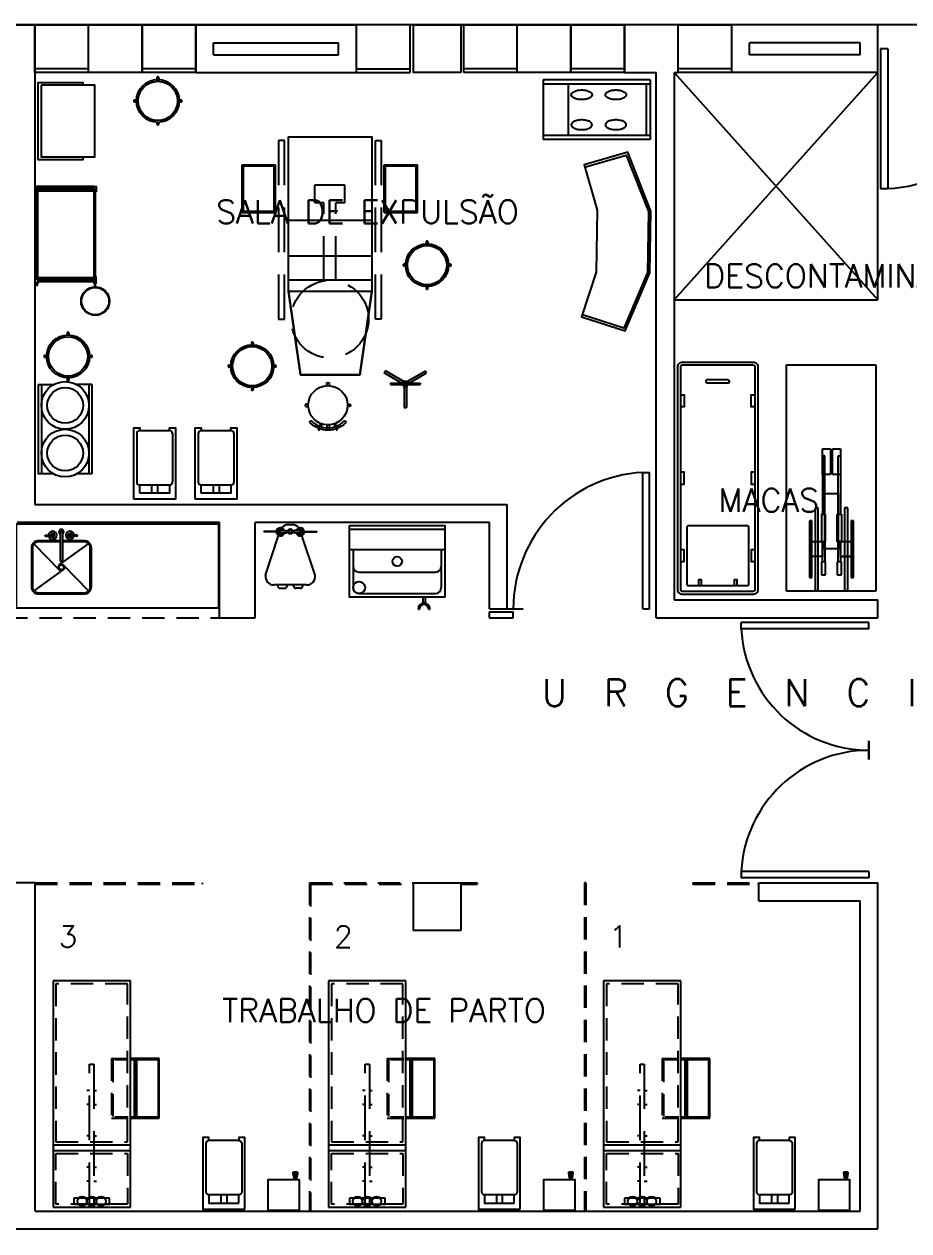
# Model space of a CAD drawing. Extents: x -358 to -207, y -206 to -105.
# Drawn here: x -245.38 to -237.95, y -143.95 to -133.82 of the extents above; entities that cross this region are included whole.
import ezdxf
from ezdxf.enums import TextEntityAlignment as Align

# ---------------------------------------------------------------- set-up
doc = ezdxf.new("R2010")
doc.units = 0
doc.header["$LTSCALE"] = 1.5
doc.header["$MEASUREMENT"] = 0
doc.linetypes.add('HIDDEN', pattern=[0.375, 0.25, -0.125])
doc.linetypes.add('HIDDEN2', pattern=[0.1875, 0.125, -0.0625])
doc.layers.get('0').update_dxf_attribs({"linetype": 'CONTINUOUS'})
for name, color, linetype in [('8CMOB01', 8, 'CONTINUOUS'), ('9CCOLUMNA', 5, 'CONTINUOUS'), ('ARBOLES', 253, 'CONTINUOUS'), ('AREAS', 253, 'CONTINUOUS'), ('CANCEL', 6, 'CONTINUOUS'), ('CCPTAS', 6, 'CONTINUOUS'), ('PIE', 7, 'CONTINUOUS'), ('PROY', 7, 'HIDDEN2'), ('RCMURO01', 3, 'CONTINUOUS'), ('RCTEXEJE02', 3, 'CONTINUOUS'), ('ZCTEXT01', 2, 'CONTINUOUS')]:
    doc.layers.add(name, color=color, linetype=linetype)
doc.styles.add('REG-100', font='ROMANS.shx', dxfattribs={"height": 0.3375})
doc.styles.add('REG-60', font='ROMANS.shx', dxfattribs={"height": 0.195})
doc.styles.add('REG-80', font='ROMANS.shx', dxfattribs={"height": 0.27})

# ---------------------------------------------------------------- blocks, each defined once
blk = doc.blocks.new('ARBOL2')
at = {"layer": 'ARBOLES'}
h = blk.add_hatch(dxfattribs=at)
h.set_pattern_fill('AR-SAND', color=4, scale=0.07, angle=134.8483, style=0)
h.set_pattern_definition([(37.5, (-1.17423, 3.63081), (-0.0044095, 0.1348777), [0, -0.1064, 0, -0.119, 0, -0.11375]), (7.5, (-1.17423, 3.63081), (0.1238844, 0.19755), [0, -0.0574, 0, -0.0959, 0, -0.03675]), (327.5, (-1.26033, 3.63081), (0.21799, 0.000396), [0, -0.035, 0, -0.126, 0, -0.1645]), (317.5, (-1.26033, 3.63081), (0.210429, 0.061437), [0, -0.0175, 0, -0.0826, 0, -0.0945])])
edge = h.paths.add_edge_path()
edge.add_arc((-0.2674, 0.3717), 0.9448, 134.8483, 494.8483)
edge = h.paths.add_edge_path()
edge.add_arc((0, 0), 0.9448, 134.8483, 494.8483)
at = {"layer": 'ARBOLES', "color": 8}
for p, q in [((-0.082, 0.2408), (0.138, 0.9908)), ((0.008, 0.5608), (-0.062, 0.9908)), ((0.158, 0.6708), (0.208, 0.9808)), ((-0.322, 0.4508), (-0.452, 0.9008)), ((-0.042, -0.0092), (-0.262, 0.9208)), ((-0.012, 0.4308), (0.338, 0.9208)), ((0.118, 0.5908), (0.418, 0.8808)), ((-0.082, 0.1408), (-0.622, 0.7908)), ((-0.392, 0.6908), (-0.542, 0.8508)), ((-0.562, 0.4108), (-0.782, 0.6808)), ((-0.672, 0.5608), (-0.822, 0.6108)), ((-0.212, 0.3108), (-0.872, 0.5008)), ((0.528, 0.2208), (0.778, 0.4608)), ((0.238, 0.0708), (0.808, 0.3508)), ((0.698, 0.2908), (0.828, 0.2908)), ((-0.042, 0.0008), (0.848, 0.2308)), ((0.558, 0.1508), (0.888, 0.1608)), ((0.388, 0.0908), (0.928, 0.0508)), ((0.758, 0.0508), (0.908, 0.1108)), ((0.238, -0.8892), (-0.042, 0.0008)), ((0.138, 0.0508), (0.758, -0.4692)), ((-0.722, -0.1892), (-1.042, -0.0592)), ((-0.742, -0.6892), (-0.042, -0.0092)), ((0.288, -0.0792), (0.418, -0.7792)), ((0.358, -0.1392), (0.828, -0.3192)), ((-0.262, -0.1692), (-1.022, -0.1792)), ((-0.492, -0.1792), (-0.952, -0.3792)), ((0.608, -0.2292), (0.848, -0.2592)), ((-0.782, -0.2992), (-1.002, -0.2692)), ((-0.692, -0.2592), (-0.892, -0.4892)), ((0.548, -0.2892), (0.808, -0.3892)), ((-0.392, -0.3392), (-0.492, -0.8992)), ((0.048, -0.3192), (-0.082, -0.9892)), ((0.338, -0.3892), (0.608, -0.7292)), ((-0.522, -0.4592), (-0.822, -0.5892)), ((0.438, -0.4992), (0.678, -0.6392)), ((0.138, -0.5992), (0.358, -0.8492)), ((0.458, -0.5592), (0.508, -0.7692)), ((-0.452, -0.6392), (-0.652, -0.7992)), ((-0.542, -0.7092), (-0.562, -0.8492)), ((-0.012, -0.7192), (0.088, -0.9892))]:
    blk.add_line(p, q, dxfattribs=at)
at = {"layer": 'ARBOLES', "color": 3}
for p, q in [((-0.0608, 0.9387), (-0.0741, 0.9855)), ((0.1232, 0.9949), (0.1148, 0.9431)), ((0.1967, 0.9312), (0.2001, 0.9746)), ((-0.4517, 0.8516), (-0.4611, 0.8993)), ((-0.2549, 0.8724), (-0.2682, 0.9093)), ((0.3421, 0.9056), (0.3102, 0.8706)), ((0.4189, 0.8719), (0.3636, 0.8203)), ((-0.5167, 0.8093), (-0.5487, 0.8502)), ((-0.5931, 0.7489), (-0.6277, 0.7837)), ((-0.7697, 0.6608), (-0.7882, 0.6819)), ((-0.8211, 0.606), (-0.8081, 0.6028)), ((-0.8765, 0.4924), (-0.8044, 0.4741)), ((0.7412, 0.4307), (0.7715, 0.4584)), ((0.7776, 0.3209), (0.818, 0.346)), ((0.8178, 0.2804), (0.7775, 0.283)), ((0.8518, 0.2286), (0.8063, 0.2136)), ((0.8832, 0.149), (0.8314, 0.1529)), ((0.9045, 0.1149), (0.8604, 0.1037)), ((0.9183, 0.0429), (0.864, 0.0519)), ((-1.0292, -0.0519), (-0.9985, -0.0646)), ((-1.0149, -0.1602), (-0.9717, -0.1675)), ((-0.9791, -0.2649), (-0.9538, -0.265)), ((0.8393, -0.315), (0.8015, -0.3048)), ((0.842, -0.2545), (0.8155, -0.2456)), ((-0.8983, -0.4835), (-0.8188, -0.3863)), ((0.8028, -0.3812), (0.7803, -0.3758)), ((0.7367, -0.4722), (0.7062, -0.4416)), ((-0.749, -0.6806), (-0.6749, -0.6069)), ((0.6797, -0.6302), (0.5942, -0.5762)), ((0.4282, -0.7703), (0.4154, -0.6787)), ((0.5168, -0.7662), (0.4952, -0.6892)), ((0.6214, -0.7288), (0.5592, -0.6516)), ((-0.6616, -0.7946), (-0.6238, -0.7691)), ((-0.5558, -0.8497), (-0.5484, -0.7937)), ((-0.4999, -0.8961), (-0.49, -0.8426)), ((0.2253, -0.8845), (0.2034, -0.8207)), ((0.3497, -0.8542), (0.299, -0.7945)), ((-0.0917, -0.9803), (-0.0739, -0.9166)), ((0.0953, -0.9853), (0.0625, -0.9082))]:
    blk.add_line(p, q, dxfattribs=at)
blk = doc.blocks.new('PTA-2')
for p, q in [((-0.475, 0.5), (-0.5, 0.5)), ((-0.5, 0), (-0.5, 0.5)), ((-0.475, 0), (-0.475, 0.5)), ((0.475, 0.5), (0.5, 0.5)), ((0.475, 0), (0.475, 0.5)), ((0.5, 0), (0.5, 0.5)), ((-0.475, 0), (-0.5, 0)), ((0.0367, 0), (-0.0367, 0)), ((-0.0367, 0), (0.0367, 0)), ((0.475, 0), (0.5, 0))]:
    blk.add_line(p, q)
for centre, start, end in [((-0.5012, -0.0005), 0.0552, 87.0072), ((0.5012, -0.0005), 92.9928, 179.9448)]:
    blk.add_arc(centre, 0.5012, start, end)
blk = doc.blocks.new('TARJA')
for p, q in [((-0.014, -0.022), (-0.227, 0.194)), ((0.23, 0.196), (-0.014, 0.018)), ((0.232, -0.198), (0.019, 0.018)), ((0.019, -0.022), (-0.225, -0.2)), ((-0.008, -0.3), (-0.008, -0.06)), ((0.012, -0.3), (0.012, -0.06)), ((-0.134, -0.27), (-0.134, -0.273)), ((-0.134, -0.273), (-0.054, -0.273)), ((-0.127, -0.263), (-0.055, -0.263)), ((0.139, -0.273), (0.058, -0.273)), ((0.132, -0.263), (0.059, -0.263)), ((0.139, -0.27), (0.139, -0.273))]:
    blk.add_line(p, q)
for points in [[(0.012, -0.225), (0.194, -0.225, 0.414214), (0.254, -0.165), (0.254, 0.161, 0.414214), (0.194, 0.221), (-0.19, 0.221, 0.414214), (-0.25, 0.161), (-0.25, -0.165, 0.414214), (-0.19, -0.225), (-0.007, -0.225)], [(0.012, -0.215), (0.194, -0.215, 0.414214), (0.244, -0.165), (0.244, 0.161, 0.414214), (0.194, 0.211), (-0.19, 0.211, 0.414214), (-0.24, 0.161), (-0.24, -0.165, 0.414214), (-0.19, -0.215), (-0.007, -0.215)]]:
    blk.add_lwpolyline(points, format="xyb")
for radius in [0.026, 0.021]:
    blk.add_circle((0.002, -0.002), radius)
for centre, radius, start, end in [((0.002, -0.06), 0.01, 0, 180), ((-0.127, -0.27), 0.00711, 89.9822, 179.9822), ((-0.07, -0.27), 0.0345, 185.2545, 168.7617), ((-0.07, -0.27), 0.0167, 190.9013, 156.3336), ((0.002, -0.3), 0.02, 120, 60), ((0.002, -0.3), 0.01, 180, 0), ((0.075, -0.27), 0.0345, 11.2383, 354.7455), ((0.075, -0.27), 0.0167, 23.6664, 349.0987), ((0.132, -0.27), 0.00711, 0.0178, 90.0178)]:
    blk.add_arc(centre, radius, start, end)
blk = doc.blocks.new('BANCO')
for p, q in [((-0.077, 0.196), (-0.078, 0.2)), ((-0.061, 0.153), (-0.07, 0.177)), ((-0.052, 0.157), (-0.06, 0.18)), ((-0.01, 0.165), (-0.01, 0.19)), ((0.01, 0.165), (0.01, 0.19)), ((0.052, 0.157), (0.06, 0.18)), ((0.061, 0.153), (0.07, 0.177)), ((0.077, 0.196), (0.078, 0.2))]:
    blk.add_line(p, q)
blk.add_lwpolyline([(0.148, 0.148, -1), (0.134, 0.134, 0.414214), (-0.134, 0.134, -1), (-0.148, 0.148, -0.414214)], format="xyb", close=True)
for points in [[(-0.067, 0.199), (-0.069, 0.204)], [(0.067, 0.199), (0.069, 0.204)]]:
    blk.add_lwpolyline(points)
for points in [[(-0.165, -0.01), (-0.18, -0.01, -1), (-0.18, 0.01), (-0.165, 0.01)], [(0.165, -0.01), (0.18, -0.01, 1), (0.18, 0.01), (0.165, 0.01)], [(0.01, -0.165), (0.01, -0.18, -1), (-0.01, -0.18), (-0.01, -0.165)]]:
    blk.add_lwpolyline(points, format="xyb")
blk.add_circle((0, 0), 0.165)
for centre, start, end in [((-0.074, 0.202), 19.3489, 200.6511), ((0.074, 0.202), 339.3489, 160.6511)]:
    blk.add_arc(centre, 0.005, start, end)
blk = doc.blocks.new('LAVCIRS')
for p, q in [((-0.263, 0.715), (-0.275, 0.715)), ((-0.175, 0.715), (-0.188, 0.715)), ((-0.235, 0.615), (-0.235, 0.666)), ((-0.215, 0.615), (-0.215, 0.666)), ((-0.37, 0.355), (-0.37, 0.535)), ((0.32, 0.585), (-0.32, 0.585)), ((0.37, 0.355), (0.37, 0.535)), ((-0.37, 0.215), (-0.37, 0.355)), ((0.32, 0.405), (-0.32, 0.405)), ((0.37, 0.215), (0.37, 0.355)), ((0.4, 0.045), (-0.4, 0.045))]:
    blk.add_line(p, q)
blk.add_lwpolyline([(0.4, 0.015), (-0.4, 0.015), (-0.4, 0.615), (0.4, 0.615)], close=True)
blk.add_lwpolyline([(0.4, 0.215), (-0.4, 0.215)])
blk.add_circle((0, 0.315), 0.04)
for centre, radius, start, end in [((-0.225, 0.715), 0.05, 180, 0), ((-0.225, 0.715), 0.0375, 180, 0), ((-0.32, 0.535), 0.05, 90, 180), ((0.32, 0.535), 0.05, 0, 90), ((0.32, 0.535), 0.05, 0, 1.998401444325282e-12), ((-0.32, 0.355), 0.05, 90, 180), ((0.32, 0.355), 0.05, 0, 90)]:
    blk.add_arc(centre, radius, start, end)
blk = doc.blocks.new('JA-PEDAL')
for p, q in [((0.081, 0.208), (0.415, 0.098)), ((0.445, 0.085), (0.445, 0.222)), ((0.449, 0.222), (0.445, 0.222)), ((0.449, 0.085), (0.449, 0.222)), ((-0.008, 0.105), (0, 0.105)), ((0, -0.139), (0, 0.139)), ((-0.028, 0.085), (-0.028, 0.047)), ((-0.008, 0.027), (0, 0.027)), ((0.437, 0.082), (0.437, 0.035)), ((0.44, 0.085), (0.453, 0.085)), ((0.44, 0.032), (0.453, 0.032)), ((0.445, 0.021), (0.445, 0.032)), ((0.449, 0.021), (0.449, 0.032)), ((0.456, 0.082), (0.456, 0.035)), ((0.506, -0.017), (0.506, 0.017)), ((-0.028, -0.085), (-0.028, -0.047)), ((-0.008, -0.027), (0, -0.027)), ((0.081, -0.208), (0.415, -0.098)), ((0.437, -0.082), (0.437, -0.035)), ((0.44, -0.032), (0.453, -0.032)), ((0.44, -0.085), (0.453, -0.085)), ((0.445, -0.021), (0.445, -0.032)), ((0.445, -0.085), (0.445, -0.222)), ((0.449, -0.021), (0.449, -0.032)), ((0.449, -0.085), (0.449, -0.222)), ((0.456, -0.082), (0.456, -0.035)), ((-0.008, -0.105), (0, -0.105)), ((0.449, -0.222), (0.445, -0.222))]:
    blk.add_line(p, q)
for radius in [0.0211, 0.0133]:
    blk.add_circle((0.449, 0), radius)
for centre, radius, start, end in [((0.07, 0.139), 0.07, 80.7491, 180), ((-0.008, 0.085), 0.02, 90, 180), ((0.446, 0.083), 0.0349, 92.5158, 254.2951), ((0.446, 0.083), 0.0209, 94.1961, 243.178), ((0.446, 0.083), 0.0349, 285.7049, 85.3842), ((0.446, 0.083), 0.0209, 296.822, 82.2907), ((-0.008, 0.047), 0.02, 180, 270), ((0.446, 0.083), 0.0155, 95.6679, 232.4802), ((0.44, 0.082), 0.003, 90, 180), ((0.44, 0.035), 0.003, 180, 270), ((0.446, 0.083), 0.0155, 307.5198, 79.5682), ((0.453, 0.082), 0.003, 0, 90), ((0.453, 0.035), 0.003, 270, 0), ((0.436, 0.017), 0.07, 0, 51.1232), ((-0.008, -0.047), 0.02, 90, 180), ((-0.008, -0.085), 0.02, 180, 270), ((0.446, -0.083), 0.0349, 105.7049, 267.4842), ((0.446, -0.083), 0.0209, 116.822, 265.8039), ((0.446, -0.083), 0.0155, 127.5198, 264.3321), ((0.44, -0.035), 0.003, 90, 180), ((0.44, -0.082), 0.003, 180, 270), ((0.446, -0.083), 0.0349, 274.6158, 74.2951), ((0.446, -0.083), 0.0209, 277.7093, 63.178), ((0.446, -0.083), 0.0155, 280.4318, 52.4802), ((0.453, -0.035), 0.003, 0, 90), ((0.453, -0.082), 0.003, 270, 0), ((0.436, -0.017), 0.07, 308.8768, 0), ((0.07, -0.139), 0.07, 180, 279.2509)]:
    blk.add_arc(centre, radius, start, end)
blk = doc.blocks.new('PTA-D')
for p, q in [((0.95, 0), (0.95, 1)), ((0.95, 1), (1, 1)), ((1, 0), (1, 1)), ((-0.0734, 0), (0.0734, 0)), ((0.95, 0), (1, 0))]:
    blk.add_line(p, q)
blk.add_arc((1.0023, -0.001), 1.0023, 92.99284, 179.94476)

msp = doc.modelspace()

# ---------------------------------------------------------------- linework, layer by layer
at = {"layer": '8CMOB01', "color": 8}
for p, q in [((-244.263, -134.273), (-244.263, -134.288)), ((-244.248, -134.273), (-244.248, -134.288)), ((-240.121, -134.292), (-241.021, -134.292)), ((-241.021, -134.292), (-241.021, -134.792)), ((-240.121, -134.327), (-241.021, -134.327)), ((-240.81, -134.327), (-240.81, -134.757)), ((-240.156, -134.327), (-240.156, -134.757)), ((-240.121, -134.292), (-240.121, -134.792)), ((-244.435, -134.461), (-244.45, -134.461)), ((-244.435, -134.476), (-244.45, -134.476)), ((-244.06, -134.461), (-244.075, -134.461)), ((-244.06, -134.476), (-244.075, -134.476)), ((-244.263, -134.648), (-244.263, -134.663)), ((-244.248, -134.648), (-244.248, -134.663)), ((-240.121, -134.757), (-241.021, -134.757)), ((-240.121, -134.792), (-241.021, -134.792)), ((-243.547, -135.003, -0.799), (-243.267, -135.003, -0.799)), ((-243.547, -135.403, -0.799), (-243.547, -135.003, -0.799)), ((-243.537, -135.013, -0.799), (-243.277, -135.013, -0.799)), ((-243.537, -135.393, -0.799), (-243.537, -135.013, -0.799)), ((-243.277, -135.393, -0.799), (-243.277, -135.013, -0.799)), ((-243.267, -135.403, -0.799), (-243.267, -135.003, -0.799)), ((-242.355, -135.004, -0.799), (-242.075, -135.004, -0.799)), ((-242.355, -135.404, -0.799), (-242.355, -135.004, -0.799)), ((-242.345, -135.014, -0.799), (-242.085, -135.014, -0.799)), ((-242.345, -135.394, -0.799), (-242.345, -135.014, -0.799)), ((-242.085, -135.394, -0.799), (-242.085, -135.014, -0.799)), ((-242.075, -135.404, -0.799), (-242.075, -135.004, -0.799)), ((-243.537, -135.393, -0.799), (-243.277, -135.393, -0.799)), ((-242.345, -135.394, -0.799), (-242.085, -135.394, -0.799)), ((-243.547, -135.403, -0.799), (-243.267, -135.403, -0.799)), ((-243.158, -135.469, -0.799), (-242.459, -135.469, -0.799)), ((-242.355, -135.404, -0.799), (-242.075, -135.404, -0.799)), ((-242.003, -135.651, -0.799), (-242.003, -135.666, -0.799)), ((-241.988, -135.651, -0.799), (-241.988, -135.666, -0.799)), ((-243.158, -135.768, -0.799), (-242.459, -135.768, -0.799)), ((-242.175, -135.838, -0.799), (-242.19, -135.838, -0.799)), ((-242.175, -135.853, -0.799), (-242.19, -135.853, -0.799)), ((-241.8, -135.838, -0.799), (-241.815, -135.838, -0.799)), ((-241.8, -135.853, -0.799), (-241.815, -135.853, -0.799)), ((-243.158, -135.968, -0.799), (-242.459, -135.968, -0.799)), ((-242.003, -136.025, -0.799), (-242.003, -136.04, -0.799)), ((-241.988, -136.025, -0.799), (-241.988, -136.04, -0.799)), ((-245.016, -136.417), (-245.016, -136.432)), ((-245.001, -136.417), (-245.001, -136.432)), ((-243.469, -136.499, -0.799), (-243.469, -136.514, -0.799)), ((-243.454, -136.499, -0.799), (-243.454, -136.514, -0.799)), ((-245.204, -136.604), (-245.188, -136.604)), ((-244.829, -136.604), (-244.814, -136.604)), ((-245.204, -136.619), (-245.188, -136.619)), ((-244.829, -136.619), (-244.814, -136.619)), ((-243.641, -136.687, -0.799), (-243.656, -136.687, -0.799)), ((-243.641, -136.702, -0.799), (-243.656, -136.702, -0.799)), ((-243.267, -136.687, -0.799), (-243.282, -136.687, -0.799)), ((-243.267, -136.702, -0.799), (-243.282, -136.702, -0.799)), ((-238.977, -136.683), (-238.227, -136.683)), ((-238.977, -138.583), (-238.977, -136.683)), ((-238.227, -136.683), (-238.227, -138.583)), ((-245.016, -136.792), (-245.016, -136.807)), ((-245.001, -136.792), (-245.001, -136.807)), ((-242.355, -136.751), (-242.345, -136.734)), ((-242.204, -136.838), (-242.355, -136.751)), ((-242.194, -136.821), (-242.345, -136.734)), ((-242.159, -136.821), (-242.009, -136.734)), ((-242.15, -136.838), (-241.999, -136.751)), ((-241.999, -136.751), (-242.009, -136.734)), ((-245.233, -136.848), (-245.233, -137.598)), ((-244.808, -136.848), (-244.937, -136.848)), ((-244.833, -136.848), (-244.833, -137.598)), ((-244.808, -136.848), (-244.808, -137.598)), ((-243.469, -136.874, -0.799), (-243.469, -136.889, -0.799)), ((-243.454, -136.874, -0.799), (-243.454, -136.889, -0.799)), ((-242.302, -136.837), (-242.052, -136.837)), ((-242.302, -136.837), (-242.302, -136.847)), ((-242.302, -136.847), (-242.052, -136.847)), ((-242.194, -136.821), (-242.204, -136.838)), ((-242.204, -136.838), (-242.187, -136.868)), ((-242.194, -136.821), (-242.159, -136.821)), ((-242.167, -136.868), (-242.187, -136.868)), ((-242.187, -136.868), (-242.187, -137.042)), ((-242.167, -136.868), (-242.15, -136.838)), ((-242.167, -136.868), (-242.167, -137.042)), ((-242.159, -136.821), (-242.149, -136.838)), ((-242.052, -136.837), (-242.052, -136.847)), ((-242.187, -137.042), (-242.167, -137.042)), ((-244.132, -137.26), (-244.132, -137.665)), ((-243.616, -137.26), (-243.616, -137.665)), ((-244.808, -137.598), (-244.937, -137.598)), ((-244.307, -137.69), (-244.307, -137.76)), ((-244.257, -137.69), (-244.257, -137.76)), ((-243.791, -137.69), (-243.791, -137.76)), ((-243.741, -137.69), (-243.741, -137.76)), ((-238.227, -138.583), (-238.977, -138.583)), ((-245.135, -141.852), (-245.135, -143.752)), ((-244.485, -141.852), (-245.135, -141.852)), ((-244.485, -143.752), (-244.485, -141.852)), ((-242.822, -141.852), (-242.822, -143.752)), ((-242.172, -141.852), (-242.822, -141.852)), ((-242.172, -143.752), (-242.172, -141.852)), ((-240.513, -141.852), (-240.513, -143.752)), ((-239.863, -141.852), (-240.513, -141.852)), ((-239.863, -143.752), (-239.863, -141.852)), ((-245.135, -143.227), (-244.486, -143.227)), ((-245.135, -143.277), (-244.486, -143.277)), ((-242.822, -143.227), (-242.173, -143.227)), ((-242.822, -143.277), (-242.173, -143.277)), ((-240.513, -143.227), (-239.865, -143.227)), ((-240.513, -143.277), (-239.865, -143.277)), ((-244.96, -143.677), (-244.96, -143.727)), ((-244.66, -143.677), (-244.96, -143.677)), ((-244.66, -143.727), (-244.66, -143.677)), ((-242.347, -143.677), (-242.647, -143.677)), ((-242.647, -143.677), (-242.647, -143.727)), ((-242.347, -143.727), (-242.347, -143.677)), ((-240.038, -143.677), (-240.338, -143.677)), ((-240.338, -143.677), (-240.338, -143.727)), ((-240.038, -143.727), (-240.038, -143.677)), ((-245.135, -143.752), (-244.485, -143.752)), ((-244.96, -143.727), (-244.66, -143.727)), ((-242.822, -143.752), (-242.172, -143.752)), ((-242.647, -143.727), (-242.347, -143.727)), ((-240.513, -143.752), (-239.863, -143.752)), ((-240.338, -143.727), (-240.038, -143.727))]:
    msp.add_line(p, q, dxfattribs=at)
at = {"layer": '8CMOB01', "color": 8, "linetype": 'HIDDEN'}
for p, q in [((-243.243, -134.799, -0.799), (-243.243, -136.299, -0.799)), ((-243.193, -134.799, -0.799), (-243.243, -134.799, -0.799)), ((-243.193, -136.299, -0.799), (-243.193, -134.799, -0.799)), ((-242.429, -136.299, -0.799), (-242.429, -134.799, -0.799)), ((-242.429, -134.799, -0.799), (-242.379, -134.799, -0.799)), ((-242.379, -134.799, -0.799), (-242.379, -136.299, -0.799)), ((-242.936, -135.324, -0.799), (-242.936, -135.174, -0.799)), ((-242.686, -135.174, -0.799), (-242.936, -135.174, -0.799)), ((-242.686, -135.324, -0.799), (-242.686, -135.174, -0.799)), ((-242.861, -135.324, -0.799), (-242.936, -135.324, -0.799)), ((-242.861, -135.978, -0.799), (-242.861, -135.324, -0.799)), ((-242.686, -135.324, -0.799), (-242.761, -135.324, -0.799)), ((-242.761, -135.978, -0.799), (-242.761, -135.324, -0.799)), ((-243.243, -136.299, -0.799), (-243.193, -136.299, -0.799)), ((-242.379, -136.299, -0.799), (-242.429, -136.299, -0.799))]:
    msp.add_line(p, q, dxfattribs=at)
at = {"layer": '8CMOB01'}
for p, q in [((-244.792, -135.187), (-245.262, -135.187)), ((-244.792, -135.197), (-245.262, -135.197)), ((-244.792, -135.977), (-245.262, -135.977)), ((-244.792, -135.987), (-245.262, -135.987)), ((-244.828, -142.552), (-244.793, -142.552)), ((-242.514, -142.552), (-242.479, -142.552)), ((-240.206, -142.552), (-240.171, -142.552)), ((-244.828, -142.773), (-244.851, -142.773)), ((-244.793, -142.773), (-244.77, -142.773)), ((-242.514, -142.773), (-242.537, -142.773)), ((-242.479, -142.773), (-242.456, -142.773)), ((-240.206, -142.773), (-240.229, -142.773)), ((-240.171, -142.773), (-240.148, -142.773)), ((-244.828, -142.89), (-244.851, -142.89)), ((-244.793, -142.89), (-244.77, -142.89)), ((-242.514, -142.89), (-242.537, -142.89)), ((-242.479, -142.89), (-242.456, -142.89)), ((-240.206, -142.89), (-240.229, -142.89)), ((-240.171, -142.89), (-240.148, -142.89)), ((-244.828, -143.152), (-244.851, -143.152)), ((-244.793, -143.152), (-244.77, -143.152)), ((-242.514, -143.152), (-242.537, -143.152)), ((-242.479, -143.152), (-242.456, -143.152)), ((-240.206, -143.152), (-240.229, -143.152)), ((-240.171, -143.152), (-240.148, -143.152)), ((-243.851, -143.218), (-243.851, -143.623)), ((-241.538, -143.218), (-241.538, -143.623)), ((-239.229, -143.218), (-239.229, -143.623)), ((-244.828, -143.415), (-244.851, -143.415)), ((-244.793, -143.415), (-244.77, -143.415)), ((-243.122, -143.463), (-243.08, -143.463)), ((-243.121, -143.468), (-243.081, -143.468)), ((-243.12, -143.473), (-243.082, -143.473)), ((-243.119, -143.478), (-243.083, -143.478)), ((-243.118, -143.483), (-243.084, -143.483)), ((-243.117, -143.488), (-243.085, -143.488)), ((-243.116, -143.493), (-243.086, -143.493)), ((-242.514, -143.415), (-242.537, -143.415)), ((-242.479, -143.415), (-242.456, -143.415)), ((-240.808, -143.463), (-240.767, -143.463)), ((-240.808, -143.468), (-240.768, -143.468)), ((-240.807, -143.473), (-240.769, -143.473)), ((-240.806, -143.478), (-240.77, -143.478)), ((-240.805, -143.483), (-240.77, -143.483)), ((-240.804, -143.488), (-240.771, -143.488)), ((-240.803, -143.493), (-240.772, -143.493)), ((-240.206, -143.415), (-240.229, -143.415)), ((-240.171, -143.415), (-240.148, -143.415)), ((-238.5, -143.463), (-238.459, -143.463)), ((-238.499, -143.468), (-238.459, -143.468)), ((-238.498, -143.473), (-238.46, -143.473)), ((-238.497, -143.478), (-238.461, -143.478)), ((-238.496, -143.483), (-238.462, -143.483)), ((-238.496, -143.488), (-238.463, -143.488)), ((-238.495, -143.493), (-238.464, -143.493)), ((-244.828, -143.532), (-244.851, -143.532)), ((-244.793, -143.532), (-244.77, -143.532)), ((-243.329, -143.518), (-243.1, -143.518)), ((-243.103, -143.508), (-243.103, -143.518)), ((-243.098, -143.508), (-243.098, -143.518)), ((-242.514, -143.532), (-242.537, -143.532)), ((-242.479, -143.532), (-242.456, -143.532)), ((-241.015, -143.518), (-240.787, -143.518)), ((-240.79, -143.508), (-240.79, -143.518)), ((-240.785, -143.508), (-240.785, -143.518)), ((-240.206, -143.532), (-240.229, -143.532)), ((-240.171, -143.532), (-240.148, -143.532)), ((-238.707, -143.518), (-238.479, -143.518)), ((-238.482, -143.508), (-238.482, -143.518)), ((-238.477, -143.508), (-238.477, -143.518)), ((-243.726, -143.648), (-243.726, -143.718)), ((-243.676, -143.648), (-243.676, -143.718)), ((-241.413, -143.648), (-241.413, -143.718)), ((-241.363, -143.648), (-241.363, -143.718)), ((-239.104, -143.648), (-239.104, -143.718)), ((-239.054, -143.648), (-239.054, -143.718)), ((-244.793, -143.752), (-244.828, -143.752)), ((-242.479, -143.752), (-242.514, -143.752)), ((-240.171, -143.752), (-240.206, -143.752))]:
    msp.add_line(p, q, dxfattribs=at)
at = {"layer": '8CMOB01', "color": 8, "linetype": 'Continuous'}
for p, q in [((-238.676, -137.602), (-238.676, -137.387)), ((-238.676, -137.387), (-238.608, -137.387)), ((-238.608, -137.387), (-238.608, -137.602)), ((-238.591, -137.602), (-238.591, -137.387)), ((-238.591, -137.387), (-238.523, -137.387)), ((-238.523, -137.387), (-238.523, -137.602)), ((-238.676, -137.445), (-238.676, -137.937)), ((-238.655, -137.445), (-238.676, -137.445)), ((-238.655, -137.937), (-238.655, -137.445)), ((-238.544, -137.937), (-238.544, -137.445)), ((-238.544, -137.445), (-238.523, -137.445)), ((-238.523, -137.445), (-238.523, -137.937)), ((-238.608, -137.602), (-238.676, -137.602)), ((-238.523, -137.602), (-238.591, -137.602)), ((-238.655, -138.227), (-238.655, -137.762)), ((-238.655, -137.762), (-238.544, -137.762)), ((-238.544, -137.762), (-238.544, -138.227)), ((-238.71, -137.882), (-238.737, -137.882)), ((-238.737, -137.882), (-238.737, -138.575)), ((-238.71, -138.575), (-238.71, -137.882)), ((-238.462, -137.882), (-238.489, -137.882)), ((-238.489, -137.882), (-238.489, -138.575)), ((-238.462, -138.575), (-238.462, -137.882)), ((-238.765, -137.991), (-238.785, -137.991)), ((-238.785, -137.991), (-238.785, -138.466)), ((-238.765, -138.466), (-238.765, -137.991)), ((-238.649, -137.937), (-238.683, -137.937)), ((-238.683, -137.937), (-238.683, -138.166)), ((-238.676, -137.937), (-238.655, -137.937)), ((-238.649, -138.166), (-238.649, -137.937)), ((-238.551, -138.166), (-238.551, -137.937)), ((-238.551, -137.937), (-238.516, -137.937)), ((-238.523, -137.937), (-238.544, -137.937)), ((-238.516, -137.937), (-238.516, -138.166)), ((-238.414, -137.991), (-238.434, -137.991)), ((-238.434, -137.991), (-238.434, -138.466)), ((-238.414, -138.466), (-238.414, -137.991)), ((-238.765, -138.166), (-238.676, -138.166)), ((-238.765, -138.292), (-238.765, -138.166)), ((-238.683, -138.166), (-238.649, -138.166)), ((-238.676, -138.166), (-238.655, -138.166)), ((-238.676, -138.166), (-238.676, -138.292)), ((-238.676, -138.336), (-238.676, -138.166)), ((-238.655, -138.166), (-238.655, -138.336)), ((-238.655, -138.176), (-238.655, -138.336)), ((-238.544, -138.227), (-238.655, -138.227)), ((-238.516, -138.166), (-238.551, -138.166)), ((-238.544, -138.176), (-238.551, -138.166)), ((-238.544, -138.166), (-238.523, -138.166)), ((-238.544, -138.336), (-238.544, -138.166)), ((-238.544, -138.336), (-238.544, -138.176)), ((-238.527, -138.176), (-238.52, -138.172)), ((-238.523, -138.166), (-238.434, -138.166)), ((-238.523, -138.292), (-238.523, -138.166)), ((-238.523, -138.166), (-238.523, -138.336)), ((-238.523, -138.176), (-238.523, -138.336)), ((-238.52, -138.172), (-238.516, -138.166)), ((-238.516, -138.166), (-238.489, -138.166)), ((-238.489, -138.166), (-238.462, -138.166)), ((-238.462, -138.166), (-238.434, -138.166)), ((-238.434, -138.166), (-238.434, -138.292)), ((-238.737, -138.292), (-238.765, -138.292)), ((-238.676, -138.292), (-238.765, -138.292)), ((-238.71, -138.292), (-238.737, -138.292)), ((-238.676, -138.292), (-238.71, -138.292)), ((-238.523, -138.292), (-238.489, -138.292)), ((-238.434, -138.292), (-238.523, -138.292)), ((-238.489, -138.292), (-238.462, -138.292)), ((-238.462, -138.292), (-238.434, -138.292)), ((-238.649, -138.336), (-238.683, -138.336)), ((-238.683, -138.336), (-238.683, -138.446)), ((-238.655, -138.336), (-238.676, -138.336)), ((-238.649, -138.446), (-238.649, -138.336)), ((-238.516, -138.336), (-238.551, -138.336)), ((-238.551, -138.336), (-238.551, -138.446)), ((-238.523, -138.336), (-238.544, -138.336)), ((-238.516, -138.446), (-238.516, -138.336)), ((-238.785, -138.466), (-238.765, -138.466)), ((-238.683, -138.446), (-238.649, -138.446)), ((-238.551, -138.446), (-238.516, -138.446)), ((-238.434, -138.466), (-238.414, -138.466)), ((-238.737, -138.575), (-238.71, -138.575)), ((-238.489, -138.575), (-238.462, -138.575)), ((-244.243, -142.505), (-244.485, -142.505)), ((-244.453, -142.515), (-244.485, -142.515)), ((-244.453, -142.515), (-244.453, -142.995)), ((-244.443, -142.505), (-244.443, -143.005)), ((-244.253, -142.515), (-244.433, -142.515)), ((-244.433, -142.515), (-244.433, -142.995)), ((-244.253, -142.515), (-244.253, -142.995)), ((-244.243, -143.005), (-244.243, -142.505)), ((-241.929, -142.505), (-242.172, -142.505)), ((-242.139, -142.515), (-242.172, -142.515)), ((-242.139, -142.515), (-242.139, -142.995)), ((-242.129, -142.505), (-242.129, -143.005)), ((-241.939, -142.515), (-242.119, -142.515)), ((-242.119, -142.515), (-242.119, -142.995)), ((-241.939, -142.515), (-241.939, -142.995)), ((-241.929, -143.005), (-241.929, -142.505)), ((-239.621, -142.505), (-239.863, -142.505)), ((-239.831, -142.515), (-239.863, -142.515)), ((-239.831, -142.515), (-239.831, -142.995)), ((-239.821, -142.505), (-239.821, -143.005)), ((-239.631, -142.515), (-239.811, -142.515)), ((-239.811, -142.515), (-239.811, -142.995)), ((-239.631, -142.515), (-239.631, -142.995)), ((-239.621, -143.005), (-239.621, -142.505)), ((-244.453, -142.995), (-244.483, -142.995)), ((-244.483, -143.005), (-244.243, -143.005)), ((-244.253, -142.995), (-244.433, -142.995)), ((-242.139, -142.995), (-242.17, -142.995)), ((-242.17, -143.005), (-241.929, -143.005)), ((-241.939, -142.995), (-242.119, -142.995)), ((-239.831, -142.995), (-239.861, -142.995)), ((-239.861, -143.005), (-239.621, -143.005)), ((-239.631, -142.995), (-239.811, -142.995))]:
    msp.add_line(p, q, dxfattribs=at)
at = {"layer": '8CMOB01', "color": 8, "linetype": 'HIDDEN2'}
for p, q in [((-245.285, -141.03), (-243.882, -141.03)), ((-245.285, -141.04), (-243.882, -141.04)), ((-243.882, -141.03), (-243.882, -141.04)), ((-242.982, -141.03), (-242.982, -143.784)), ((-242.982, -141.03), (-242.11, -141.03)), ((-242.972, -141.04), (-242.972, -143.784)), ((-242.972, -141.04), (-242.11, -141.04)), ((-241.71, -141.03), (-241.573, -141.03)), ((-241.71, -141.04), (-241.573, -141.04)), ((-241.573, -141.03), (-241.573, -141.04)), ((-240.673, -141.03), (-240.673, -143.784)), ((-240.663, -141.03), (-240.673, -141.03)), ((-240.663, -141.03), (-240.663, -143.784)), ((-239.763, -141.03), (-239.214, -141.03)), ((-239.763, -141.03), (-239.763, -141.04)), ((-239.763, -141.04), (-239.214, -141.04)), ((-239.214, -141.03), (-239.214, -141.04)), ((-245.11, -141.877), (-245.11, -143.202)), ((-244.51, -141.877), (-245.11, -141.877)), ((-244.51, -143.202), (-244.51, -141.877)), ((-242.797, -141.877), (-242.797, -143.202)), ((-242.197, -141.877), (-242.797, -141.877)), ((-242.197, -143.202), (-242.197, -141.877)), ((-240.488, -141.877), (-240.488, -143.202)), ((-239.888, -141.877), (-240.488, -141.877)), ((-239.888, -143.202), (-239.888, -141.877)), ((-244.643, -142.505), (-244.504, -142.505)), ((-244.643, -142.505), (-244.643, -143.005)), ((-244.633, -142.515), (-244.633, -142.995)), ((-244.504, -142.515), (-244.617, -142.515)), ((-242.329, -142.505), (-242.329, -143.005)), ((-242.329, -142.505), (-242.19, -142.505)), ((-242.319, -142.515), (-242.319, -142.995)), ((-242.19, -142.515), (-242.303, -142.515)), ((-240.021, -142.505), (-239.882, -142.505)), ((-240.021, -142.505), (-240.021, -143.005)), ((-240.011, -142.515), (-240.011, -142.995)), ((-239.882, -142.515), (-239.995, -142.515)), ((-244.643, -143.005), (-244.504, -143.005)), ((-244.504, -142.995), (-244.617, -142.995)), ((-242.329, -143.005), (-242.19, -143.005)), ((-242.19, -142.995), (-242.303, -142.995)), ((-240.021, -143.005), (-239.882, -143.005)), ((-239.882, -142.995), (-239.995, -142.995)), ((-245.11, -143.202), (-244.51, -143.202)), ((-242.797, -143.202), (-242.197, -143.202)), ((-240.488, -143.202), (-239.888, -143.202)), ((-245.11, -143.302), (-244.51, -143.302)), ((-245.11, -143.727), (-245.11, -143.302)), ((-244.51, -143.302), (-244.51, -143.727)), ((-242.797, -143.302), (-242.197, -143.302)), ((-242.797, -143.727), (-242.797, -143.302)), ((-242.197, -143.302), (-242.197, -143.727)), ((-240.488, -143.302), (-239.888, -143.302)), ((-240.488, -143.727), (-240.488, -143.302)), ((-239.888, -143.302), (-239.888, -143.727)), ((-244.51, -143.727), (-245.11, -143.727)), ((-242.197, -143.727), (-242.797, -143.727)), ((-239.888, -143.727), (-240.488, -143.727))]:
    msp.add_line(p, q, dxfattribs=at)
at = {"layer": '8CMOB01', "linetype": 'HIDDEN'}
for p, q in [((-244.828, -143.752), (-244.828, -142.552)), ((-244.793, -142.552), (-244.793, -143.752)), ((-242.514, -143.752), (-242.514, -142.552)), ((-242.479, -142.552), (-242.479, -143.752)), ((-240.206, -143.752), (-240.206, -142.552)), ((-240.171, -142.552), (-240.171, -143.752))]:
    msp.add_line(p, q, dxfattribs=at)
at = {"layer": '8CMOB01'}
for points in [[(-244.885, -134.937), (-244.885, -134.962), (-245.26, -134.962), (-245.26, -134.312), (-244.885, -134.312), (-244.885, -134.337)], [(-245.282, -135.232), (-245.272, -135.232), (-245.272, -135.212), (-245.262, -135.212), (-245.262, -135.187), (-245.282, -135.187), (-245.282, -135.232)], [(-244.772, -135.232), (-244.782, -135.232), (-244.782, -135.212), (-244.792, -135.212), (-244.792, -135.187), (-244.772, -135.187), (-244.772, -135.232)], [(-245.282, -135.942), (-245.272, -135.942), (-245.272, -135.962), (-245.262, -135.962), (-245.262, -135.997), (-245.282, -135.997), (-245.282, -135.942)], [(-245.267, -135.997), (-245.267, -136.017), (-245.277, -136.017), (-245.277, -135.997)], [(-244.772, -135.942), (-244.782, -135.942), (-244.782, -135.962), (-244.792, -135.962), (-244.792, -135.997), (-244.772, -135.997), (-244.772, -135.942)], [(-244.787, -135.997), (-244.787, -136.017), (-244.777, -136.017), (-244.777, -135.997)], [(-239.865, -136.934), (-239.835, -136.934), (-239.835, -137.034), (-239.865, -137.034)], [(-239.243, -137.034), (-239.273, -137.034), (-239.273, -136.934), (-239.243, -136.934)], [(-239.865, -137.684), (-239.835, -137.684), (-239.835, -137.584), (-239.865, -137.584)], [(-239.243, -137.584), (-239.273, -137.584), (-239.273, -137.684), (-239.243, -137.684)], [(-239.865, -138.334), (-239.835, -138.334), (-239.835, -138.234), (-239.865, -138.234)], [(-239.243, -138.234), (-239.273, -138.234), (-239.273, -138.334), (-239.243, -138.334)], [(-239.714, -138.534), (-239.714, -138.484), (-239.694, -138.484), (-239.694, -138.534)], [(-239.414, -138.534), (-239.414, -138.484), (-239.394, -138.484), (-239.394, -138.534)]]:
    msp.add_lwpolyline(points, dxfattribs=at)
for points in [[(-245.235, -134.337), (-245.235, -134.937), (-244.785, -134.937), (-244.785, -134.337)], [(-245.272, -135.212), (-244.782, -135.212), (-244.782, -135.962), (-245.272, -135.962)], [(-245.262, -135.222), (-244.792, -135.222), (-244.792, -135.952), (-245.262, -135.952)], [(-243.526, -143.768), (-243.526, -143.168), (-243.576, -143.168), (-243.576, -143.193), (-243.826, -143.193), (-243.826, -143.168), (-243.876, -143.168), (-243.876, -143.768)], [(-241.213, -143.768), (-241.213, -143.168), (-241.263, -143.168), (-241.263, -143.193), (-241.513, -143.193), (-241.513, -143.168), (-241.563, -143.168), (-241.563, -143.768)], [(-238.904, -143.768), (-238.904, -143.168), (-238.954, -143.168), (-238.954, -143.193), (-239.204, -143.193), (-239.204, -143.168), (-239.254, -143.168), (-239.254, -143.768)], [(-243.329, -143.778), (-243.329, -143.518), (-243.069, -143.518), (-243.069, -143.778)], [(-241.015, -143.778), (-241.015, -143.518), (-240.755, -143.518), (-240.755, -143.778)], [(-238.707, -143.778), (-238.707, -143.518), (-238.447, -143.518), (-238.447, -143.778)], [(-243.576, -143.718), (-243.576, -143.648), (-243.826, -143.648), (-243.826, -143.718)], [(-241.263, -143.718), (-241.263, -143.648), (-241.513, -143.648), (-241.513, -143.718)], [(-238.954, -143.718), (-238.954, -143.648), (-239.204, -143.648), (-239.204, -143.718)]]:
    msp.add_lwpolyline(points, close=True, dxfattribs=at)
at = {"layer": '8CMOB01', "color": 8}
for points in [[(-240.696, -134.457, -0.047862), (-240.732, -134.454, -0.061593), (-240.758, -134.445, -0.102472), (-240.778, -134.43, -0.183253), (-240.784, -134.417, -0.183253), (-240.778, -134.403, -0.102472), (-240.758, -134.388, -0.061593), (-240.732, -134.379, -0.047862), (-240.696, -134.376, -0.047862), (-240.661, -134.379, -0.061593), (-240.635, -134.388, -0.102472), (-240.614, -134.403, -0.183253), (-240.609, -134.417, -0.183253), (-240.614, -134.43, -0.102472), (-240.635, -134.445, -0.061593), (-240.661, -134.454, -0.047862)], [(-240.41, -134.457, -0.047862), (-240.445, -134.454, -0.061593), (-240.472, -134.445, -0.102472), (-240.492, -134.43, -0.183253), (-240.497, -134.417, -0.183253), (-240.492, -134.403, -0.102472), (-240.472, -134.388, -0.061593), (-240.445, -134.379, -0.047862), (-240.41, -134.376, -0.047862), (-240.375, -134.379, -0.061593), (-240.348, -134.388, -0.102472), (-240.328, -134.403, -0.183253), (-240.323, -134.417, -0.183253), (-240.328, -134.43, -0.102472), (-240.348, -134.445, -0.061593), (-240.375, -134.454, -0.047862)], [(-240.696, -134.627, 0.047862), (-240.732, -134.631, 0.061593), (-240.758, -134.639, 0.102472), (-240.778, -134.654, 0.183253), (-240.784, -134.668, 0.183253), (-240.778, -134.682, 0.102472), (-240.758, -134.697, 0.061593), (-240.732, -134.705, 0.047862), (-240.696, -134.709, 0.047862), (-240.661, -134.705, 0.061593), (-240.635, -134.697, 0.102472), (-240.614, -134.682, 0.183253), (-240.609, -134.668, 0.183253), (-240.614, -134.654, 0.102472), (-240.635, -134.639, 0.061593), (-240.661, -134.631, 0.047862)], [(-240.41, -134.627, 0.047862), (-240.445, -134.631, 0.061593), (-240.472, -134.639, 0.102472), (-240.492, -134.654, 0.183253), (-240.497, -134.668, 0.183253), (-240.492, -134.682, 0.102472), (-240.472, -134.697, 0.061593), (-240.445, -134.705, 0.047862), (-240.41, -134.709, 0.047862), (-240.375, -134.705, 0.061593), (-240.348, -134.697, 0.102472), (-240.328, -134.682, 0.183253), (-240.323, -134.668, 0.183253), (-240.328, -134.654, 0.102472), (-240.348, -134.639, 0.061593), (-240.375, -134.631, 0.047862)]]:
    msp.add_lwpolyline(points, format="xyb", close=True, dxfattribs=at)
for points in [[(-240.117, -135.392), (-240.31, -134.898), (-240.677, -135.005), (-240.567, -135.385), (-240.575, -135.904), (-240.697, -136.281), (-240.333, -136.398), (-240.125, -135.911)], [(-244.457, -137.81), (-244.457, -137.21), (-244.407, -137.21), (-244.407, -137.235), (-244.157, -137.235), (-244.157, -137.21), (-244.107, -137.21), (-244.107, -137.81)], [(-243.941, -137.81), (-243.941, -137.21), (-243.891, -137.21), (-243.891, -137.235), (-243.641, -137.235), (-243.641, -137.21), (-243.591, -137.21), (-243.591, -137.81)], [(-244.407, -137.76), (-244.407, -137.69), (-244.157, -137.69), (-244.157, -137.76)], [(-243.891, -137.76), (-243.891, -137.69), (-243.641, -137.69), (-243.641, -137.76)], [(-245.444, -138.021), (-245.444, -138.721), (-243.744, -138.721), (-243.744, -138.021)]]:
    msp.add_lwpolyline(points, close=True, dxfattribs=at)
for points in [[(-240.672, -135.024), (-240.322, -134.923), (-240.137, -135.395), (-240.145, -135.907), (-240.344, -136.374), (-240.691, -136.262)], [(-245.13, -137.598), (-245.258, -137.598), (-245.258, -136.848), (-245.13, -136.848)]]:
    msp.add_lwpolyline(points, dxfattribs=at)
at = {"layer": '8CMOB01'}
for points in [[(-239.218, -138.572, -0.414214), (-239.255, -138.609), (-239.853, -138.609, -0.414214), (-239.89, -138.572), (-239.89, -136.697, -0.414214), (-239.853, -136.659), (-239.255, -136.659, -0.414214), (-239.218, -136.697)], [(-239.243, -138.572, -0.414214), (-239.255, -138.584), (-239.853, -138.584, -0.414214), (-239.865, -138.572), (-239.865, -136.697, -0.414214), (-239.853, -136.684), (-239.255, -136.684, -0.414214), (-239.243, -136.697)], [(-239.305, -138.534, 0.414214), (-239.293, -138.522), (-239.293, -138.047, 0.414214), (-239.305, -138.034), (-239.803, -138.034, 0.414214), (-239.815, -138.047), (-239.815, -138.522, 0.414214), (-239.803, -138.534)], [(-243.088, -143.504), (-243.08, -143.465, 0.487928), (-243.085, -143.459), (-243.117, -143.459, 0.487928), (-243.122, -143.465), (-243.114, -143.504, 0.344151), (-243.109, -143.508), (-243.093, -143.508, 0.344151)], [(-240.775, -143.504), (-240.767, -143.465, 0.487928), (-240.772, -143.459), (-240.803, -143.459, 0.487928), (-240.808, -143.465), (-240.801, -143.504, 0.344151), (-240.796, -143.508), (-240.779, -143.508, 0.344151)], [(-238.466, -143.504), (-238.459, -143.465, 0.487928), (-238.464, -143.459), (-238.495, -143.459, 0.487928), (-238.5, -143.465), (-238.492, -143.504, 0.344151), (-238.487, -143.508), (-238.471, -143.508, 0.344151)]]:
    msp.add_lwpolyline(points, format="xyb", close=True, dxfattribs=at)
for points in [[(-239.467, -136.809), (-239.642, -136.809, 1), (-239.642, -136.834), (-239.467, -136.834)], [(-243.576, -143.193, -0.414214), (-243.551, -143.218), (-243.551, -143.623, -0.414214), (-243.576, -143.648)], [(-241.263, -143.193, -0.414214), (-241.238, -143.218), (-241.238, -143.623, -0.414214), (-241.263, -143.648)], [(-238.954, -143.193, -0.414214), (-238.929, -143.218), (-238.929, -143.623, -0.414214), (-238.954, -143.648)]]:
    msp.add_lwpolyline(points, format="xyb", dxfattribs=at)
at = {"layer": '8CMOB01', "color": 8}
for points in [[(-244.407, -137.235, 0.414214), (-244.432, -137.26), (-244.432, -137.665, 0.414214), (-244.407, -137.69)], [(-243.891, -137.235, 0.414214), (-243.916, -137.26), (-243.916, -137.665, 0.414214), (-243.891, -137.69)]]:
    msp.add_lwpolyline(points, format="xyb", dxfattribs=at)
for centre, radius in [((-244.255, -134.468), 0.18), ((-244.255, -134.468), 0.165), ((-241.995, -135.846, -0.799), 0.18), ((-241.995, -135.846, -0.799), 0.165), ((-245.009, -136.612), 0.18), ((-245.009, -136.612), 0.165), ((-243.462, -136.694, -0.799), 0.18), ((-243.462, -136.694, -0.799), 0.165), ((-245.033, -137.023), 0.2), ((-245.033, -137.023), 0.15), ((-242.177, -136.842), 0.01), ((-245.033, -137.423), 0.2), ((-245.033, -137.423), 0.15), ((-244.891, -143.702), 0.0393), ((-244.811, -143.702), 0.0393), ((-244.731, -143.702), 0.0393), ((-242.578, -143.702), 0.0393), ((-242.498, -143.702), 0.0393), ((-242.418, -143.702), 0.0393), ((-240.269, -143.702), 0.0393), ((-240.19, -143.702), 0.0393), ((-240.11, -143.702), 0.0393)]:
    msp.add_circle(centre, radius, dxfattribs=at)
at = {"layer": '8CMOB01', "color": 8, "linetype": 'HIDDEN'}
msp.add_circle((-242.811, -136.299, -0.799), 0.325, dxfattribs=at)
at = {"layer": '8CMOB01'}
for radius in [0.12, 0.115]:
    msp.add_circle((-244.78, -136.148), radius, dxfattribs=at)
at = {"layer": '8CMOB01', "color": 8}
for centre, radius, start, end in [((-244.255, -134.273), 0.0075, 358.8979, 181.1021), ((-244.45, -134.468), 0.0075, 88.8979, 271.1021), ((-244.06, -134.468), 0.0075, 268.8979, 91.1021), ((-244.255, -134.663), 0.0075, 178.8979, 1.1021), ((-241.995, -135.651, -0.799), 0.0075, 358.8979, 181.1021), ((-242.19, -135.846, -0.799), 0.0075, 88.8979, 271.1021), ((-241.8, -135.846, -0.799), 0.0075, 268.8979, 91.1021), ((-241.995, -136.041, -0.799), 0.0075, 178.8979, 1.1021), ((-245.009, -136.417), 0.0075, 358.8979, 181.1021), ((-243.462, -136.499, -0.799), 0.0075, 358.8979, 181.1021), ((-245.204, -136.612), 0.0075, 88.8979, 271.1021), ((-244.814, -136.612), 0.0075, 268.8979, 91.1021), ((-243.657, -136.694, -0.799), 0.0075, 88.8979, 271.1021), ((-243.267, -136.694, -0.799), 0.0075, 268.8979, 91.1021), ((-245.009, -136.807), 0.0075, 178.8979, 1.1021), ((-243.462, -136.889, -0.799), 0.0075, 178.8979, 1.1021), ((-244.157, -137.26), 0.025, 0, 90), ((-243.641, -137.26), 0.025, 0, 90), ((-244.157, -137.665), 0.025, 270, 0), ((-243.641, -137.665), 0.025, 270, 0)]:
    msp.add_arc(centre, radius, start, end, dxfattribs=at)
at = {"layer": '8CMOB01'}
for centre, radius, start, end in [((-239.467, -136.822), 0.0125, 270, 90), ((-243.826, -143.218), 0.025, 90, 180), ((-241.513, -143.218), 0.025, 90, 180), ((-239.204, -143.218), 0.025, 90, 180), ((-243.826, -143.623), 0.025, 180, 270), ((-241.513, -143.623), 0.025, 180, 270), ((-239.204, -143.623), 0.025, 180, 270)]:
    msp.add_arc(centre, radius, start, end, dxfattribs=at)
at = {"layer": '8CMOB01', "color": 8}
for points in [[(-242.459, -136.068), (-243.158, -136.068), (-243.158, -134.769), (-242.459, -134.769)], [(-243.058, -136.767, 0.499), (-243.058, -136.767, 0.4), (-243.158, -136.068), (-243.158, -136.068, 0.1)], [(-242.559, -136.767, 0.499), (-242.559, -136.767, 0.4), (-242.459, -136.068), (-242.459, -136.068, 0.1)], [(-242.559, -136.767, 0.499), (-243.058, -136.767, 0.499), (-243.058, -136.767, 0.4), (-242.559, -136.767, 0.4)]]:
    msp.add_3dface(points, dxfattribs=at)
at = {"layer": '9CCOLUMNA'}
for points in [[(-241.71, -134.23), (-242.11, -134.23), (-242.11, -133.83), (-241.71, -133.83)], [(-241.71, -141.43), (-242.11, -141.43), (-242.11, -141.03), (-241.71, -141.03)]]:
    msp.add_lwpolyline(points, close=True, dxfattribs=at)
at = {"layer": 'AREAS'}
msp.add_lwpolyline([(-229.284, -133.83), (-270.91, -133.83), (-270.91, -151.83), (-273.93, -151.83), (-273.93, -155.83), (-263.71, -155.83), (-263.71, -191.83), (-225.63, -191.83), (-225.63, -166.817), (-219.21, -166.817), (-219.21, -158.85), (-222.81, -158.85), (-222.81, -148.48), (-227.603, -148.48, 0.916198)], format="xyb", close=True, dxfattribs=at)
at = {"layer": 'CANCEL', "ltscale": 0.06}
for p, q in [((-245.287, -134.23), (-245.287, -133.83)), ((-245.287, -133.83), (-244.837, -133.83)), ((-244.387, -133.83), (-243.937, -133.83)), ((-242.137, -133.83), (-242.587, -133.83)), ((-242.587, -134.23), (-242.587, -133.83)), ((-242.137, -134.23), (-242.137, -133.83)), ((-241.687, -134.23), (-241.687, -133.83)), ((-241.687, -133.83), (-241.237, -133.83)), ((-240.787, -133.83), (-240.337, -133.83)), ((-239.887, -133.83), (-239.437, -133.83)), ((-244.837, -134.2), (-245.287, -134.2)), ((-244.837, -134.23), (-245.287, -134.23)), ((-243.937, -134.2), (-244.387, -134.2)), ((-243.937, -134.23), (-244.387, -134.23)), ((-242.587, -134.2), (-242.137, -134.2)), ((-242.587, -134.23), (-242.137, -134.23)), ((-241.237, -134.2), (-241.687, -134.2)), ((-241.237, -134.23), (-241.687, -134.23)), ((-240.337, -134.2), (-240.787, -134.2)), ((-240.337, -134.23), (-240.787, -134.23)), ((-239.437, -134.2), (-239.887, -134.2)), ((-239.437, -134.23), (-239.887, -134.23))]:
    msp.add_line(p, q, dxfattribs=at)
at = {"layer": 'CANCEL'}
msp.add_line((-243.937, -133.83), (-243.937, -134.23), dxfattribs=at)
at = {"layer": 'CCPTAS', "ltscale": 0.06}
for p, q in [((-241.471, -138.755), (-241.271, -138.755)), ((-241.471, -138.805), (-241.471, -138.755)), ((-241.471, -138.805), (-241.271, -138.805)), ((-241.271, -138.805), (-241.271, -138.755))]:
    msp.add_line(p, q, dxfattribs=at)
at = {"layer": 'PIE', "color": 8, "ltscale": 0.06}
for p, q in [((-239.921, -136.136), (-238.21, -134.23)), ((-239.921, -134.23), (-238.21, -136.136)), ((-239.921, -136.136), (-238.21, -134.23)), ((-239.921, -134.23), (-238.21, -136.136)), ((-238.21, -136.136), (-238.21, -134.23)), ((-238.21, -136.136), (-238.21, -134.23)), ((-239.921, -136.136), (-238.21, -136.136)), ((-239.921, -136.136), (-238.21, -136.136))]:
    msp.add_line(p, q, dxfattribs=at)
at = {"layer": 'PROY'}
msp.add_line((-247.837, -138.805), (-243.737, -138.805), dxfattribs=at)
at = {"layer": 'RCMURO01'}
for p, q in [((-245.737, -133.83), (-245.287, -133.83)), ((-245.287, -133.83), (-245.287, -134.23)), ((-244.837, -134.23), (-244.837, -133.83)), ((-244.387, -134.23), (-244.387, -133.83)), ((-243.937, -134.23), (-243.937, -133.83)), ((-243.937, -133.83), (-242.587, -133.83)), ((-242.587, -134.23), (-242.587, -133.83)), ((-241.237, -134.23), (-241.237, -133.83)), ((-240.787, -134.23), (-240.787, -133.83)), ((-239.887, -133.83), (-240.337, -133.83)), ((-240.337, -134.23), (-240.337, -133.83)), ((-240.337, -133.83), (-240.337, -134.23)), ((-239.887, -133.83), (-240.337, -133.83)), ((-239.887, -134.23), (-239.887, -133.83)), ((-239.887, -134.23), (-239.887, -133.83)), ((-238.21, -133.83), (-239.437, -133.83)), ((-239.437, -134.23), (-239.437, -133.83)), ((-238.21, -134.23), (-238.21, -133.83)), ((-243.787, -134.08), (-243.787, -133.98)), ((-243.787, -133.98), (-242.737, -133.98)), ((-242.737, -134.08), (-242.737, -133.98)), ((-238.36, -133.98), (-239.287, -133.98)), ((-239.287, -134.08), (-239.287, -133.98)), ((-238.36, -134.08), (-238.36, -133.98)), ((-243.787, -134.08), (-242.737, -134.08)), ((-238.36, -134.08), (-239.287, -134.08)), ((-245.287, -134.23), (-245.287, -137.855)), ((-245.287, -134.23), (-245.287, -134.23)), ((-243.937, -134.23), (-242.587, -134.23)), ((-240.337, -134.23), (-240.071, -134.23)), ((-240.071, -138.805), (-240.071, -134.23)), ((-239.921, -134.23), (-239.921, -138.655)), ((-239.921, -134.23), (-239.887, -134.23)), ((-238.21, -134.23), (-239.437, -134.23)), ((-245.287, -137.855), (-241.321, -137.855)), ((-241.321, -138.73), (-241.321, -137.855)), ((-243.737, -138.005), (-245.437, -138.005)), ((-243.737, -138.805), (-243.737, -138.005)), ((-241.471, -138.005), (-243.437, -138.005)), ((-243.437, -138.805), (-243.437, -138.005)), ((-241.471, -138.73), (-241.471, -138.005)), ((-241.471, -138.73), (-241.321, -138.73)), ((-238.21, -138.805), (-238.21, -138.655)), ((-243.737, -138.805), (-243.437, -138.805)), ((-245.285, -141.03), (-245.585, -141.03)), ((-245.285, -143.784), (-245.285, -141.03)), ((-239.21, -141.03), (-238.21, -141.03)), ((-239.21, -141.18), (-239.21, -141.03)), ((-238.21, -143.934), (-238.21, -141.03)), ((-239.21, -141.18), (-238.36, -141.18)), ((-238.36, -143.784), (-238.36, -141.18)), ((-245.285, -143.784), (-238.36, -143.784)), ((-245.585, -143.934), (-238.21, -143.934))]:
    msp.add_line(p, q, dxfattribs=at)
at = {"layer": 'RCMURO01', "ltscale": 0.06}
for p, q in [((-239.921, -138.655), (-238.21, -138.655)), ((-240.071, -138.805), (-238.21, -138.805))]:
    msp.add_line(p, q, dxfattribs=at)
at = {"layer": 'RCMURO01'}
for points in [[(-244.387, -133.83), (-244.387, -134.23), (-244.837, -134.23), (-244.837, -133.83)], [(-240.787, -133.83), (-240.787, -134.23), (-241.237, -134.23), (-241.237, -133.83)]]:
    msp.add_lwpolyline(points, close=True, dxfattribs=at)

# ---------------------------------------------------------------- block references
at = {"layer": '8CMOB01', "color": 8}
for name, p, rotation in [('BANCO', (-242.827, -137.022, -0.799), 180), ('JA-PEDAL', (-243.143, -138.53), 90), ('TARJA', (-245.063, -138.384), 180), ('LAVCIRS', (-242.245, -138.017), 180)]:
    msp.add_blockref(name, p, dxfattribs=dict(at, rotation=rotation))
at = {"layer": 'ARBOLES', "xscale": -1.281571663258632, "yscale": 1.281571663258632, "zscale": 1.281571663258632, "rotation": 283.7373736660337}
msp.add_blockref('ARBOL2', (-242.465, -132.102), dxfattribs=at)
at = {"layer": 'CCPTAS', "xscale": -2.353457886817032, "yscale": 2.353457886817032, "zscale": 2.353457886817032, "rotation": 180}
msp.add_blockref('PTA-2', (-237.01, -134.03), dxfattribs=at)
at = {"layer": 'CCPTAS', "ltscale": 0.06, "xscale": 1.1446, "yscale": 1.1446, "zscale": 1.1446}
msp.add_blockref('PTA-D', (-241.271, -138.73), dxfattribs=at)
at = {"layer": 'CCPTAS', "ltscale": 0.06, "xscale": 2.143821487842125, "yscale": 2.143821487842125, "zscale": 2.143821487842125, "rotation": 90}
msp.add_blockref('PTA-2', (-238.285, -139.917), dxfattribs=at)

# ---------------------------------------------------------------- texts
at = {"color": 0, "style": 'REG-60'}
for s, p in [('SALA DE EXPULSÃO', (-243.766, -135.496)), ('DESCONTAMINAÇÃO', (-239.667, -136.034)), ('MACAS', (-239.547, -137.916))]:
    msp.add_text(s, height=0.195, dxfattribs=at).set_placement(p)
at = {"style": 'REG-60'}
msp.add_text('TRABALHO DE PARTO', height=0.195, dxfattribs=at).set_placement((-243.714, -142.198))
at = {"layer": 'RCTEXEJE02', "color": 0, "style": 'REG-100'}
msp.add_text('U  R  G  E  N  C  I  A  S', height=0.225, dxfattribs=at).set_placement((-241.031, -139.546))
at = {"layer": 'ZCTEXT01', "style": 'REG-80'}
for s, p in [('3', (-245.01, -141.571)), ('2', (-242.697, -141.571)), ('1', (-240.388, -141.571))]:
    msp.add_text(s, height=0.18, dxfattribs=at).set_placement(p, align=Align.CENTER)

doc.saveas('drawing.dxf')
